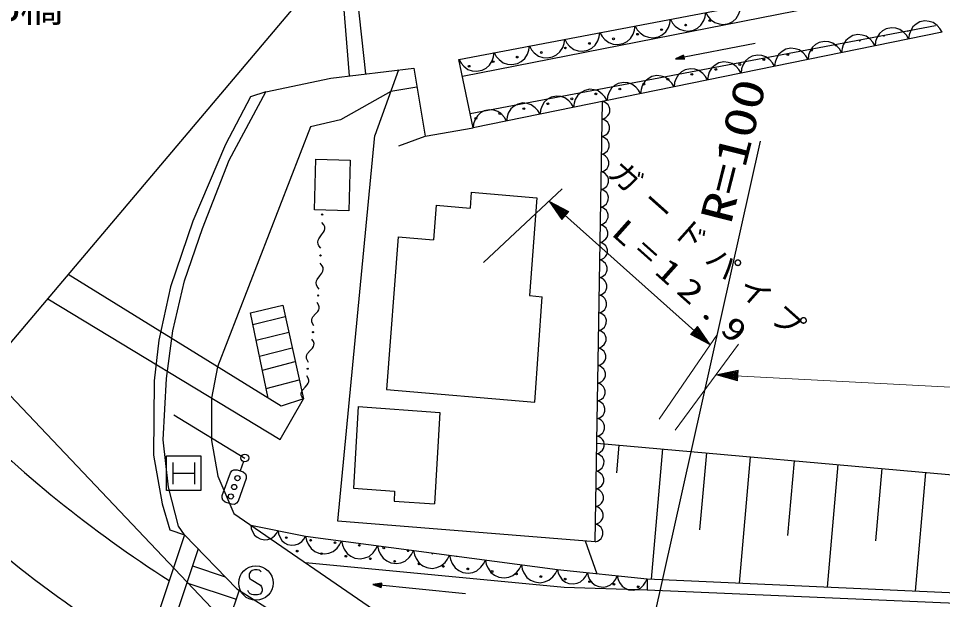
# Model space of a CAD drawing. Units: millimetres, scale not verified. Extents: x 40000 to 680000, y 20000 to 380000.
# Drawn here: x 89443 to 142794, y 285882 to 319416 of the extents above; entities that cross this region are included whole.
import ezdxf
from ezdxf.enums import TextEntityAlignment as Align

# ---------------------------------------------------------------- set-up
doc = ezdxf.new("R2010")
doc.units = ezdxf.units.MM
doc.header["$LTSCALE"] = 1000
doc.linetypes.add('CHAIN', pattern=[18.5, 12, -1.5, 3.5, -1.5])
for name, color, linetype, lineweight in [('M-BGD', 7, 'Continuous', 25), ('M-BGD-HTXT', 7, 'Continuous', 13), ('M-BMK', 2, 'CHAIN', 13), ('M-STR-HTXT', 7, 'Continuous', 13), ('M-STR-STRC', 7, 'Continuous', 25)]:
    doc.layers.add(name, color=color, linetype=linetype, lineweight=lineweight)
doc.styles.add('ＭＳ ゴシック', font='')
doc.styles.get('ＭＳ ゴシック').set_extended_font_data('MS Gothic')

# ---------------------------------------------------------------- blocks, each defined once
blk = doc.blocks.new('BUHIN5')
at = {"color": 7, "linetype": 'Continuous', "lineweight": 25}
for p, q in [((-748, 470), (470, 748)), ((139, -609), (-139, 609)), ((-470, -748), (748, -470))]:
    blk.add_line(p, q, dxfattribs=at)
blk.add_lwpolyline([(1197, -752), (-752, -1197), (-1197, 752), (752, 1197)], close=True, dxfattribs=at)

msp = doc.modelspace()

# ---------------------------------------------------------------- linework, layer by layer
at = {"layer": 'M-BGD'}
for p, q in [((81271, 291574), (121380, 339019)), ((108649, 323959), (109471, 316216)), ((108563, 316107), (107976, 323163)), ((114875, 317058), (141332, 322078)), ((141873, 321335), (115079, 316061)), ((115515, 313938), (142394, 319003)), ((142765, 318632), (115686, 313105)), ((131979, 317976), (127380, 317091)), ((115686, 313105), (114875, 317058)), ((107475, 315977), (112273, 316551)), ((111393, 316446), (110009, 312665)), ((112273, 316551), (112915, 312632)), ((103730, 315189), (107475, 315977)), ((112452, 315458), (110936, 315196)), ((102844, 314903), (101393, 312134)), ((101614, 311239), (103730, 315189)), ((103730, 315189), (102844, 314903)), ((110936, 315196), (108037, 313563)), ((122748, 289218), (123163, 314631)), ((108037, 313563), (106310, 313170)), ((106310, 313170), (100933, 299312)), ((107881, 290401), (110009, 312665)), ((112915, 312632), (115686, 313105)), ((101393, 312134), (99507, 307726)), ((111395, 312057), (112915, 312632)), ((122581, 268869), (132292, 312343)), ((100059, 307299), (101614, 311239)), ((106530, 308376), (106608, 311295)), ((106608, 311295), (108592, 311242)), ((108592, 311242), (108514, 308323)), ((115589, 309399), (115518, 308476)), ((115589, 309399), (119375, 309073)), ((119375, 309073), (118938, 303422)), ((108514, 308323), (106530, 308376)), ((113567, 308644), (113412, 306636)), ((113567, 308644), (115518, 308476)), ((99507, 307726), (98212, 303926)), ((99034, 304278), (100059, 307299)), ((111365, 306811), (110684, 298008)), ((111365, 306811), (113412, 306636)), ((104601, 297045), (92315, 304637)), ((98354, 301385), (99034, 304278)), ((98212, 303926), (97553, 300859)), ((91133, 303239), (104543, 295111)), ((118938, 303422), (119684, 303358)), ((119264, 297271), (119684, 303358)), ((102831, 302434), (104705, 302866)), ((104705, 302866), (105890, 297455)), ((103868, 297498), (102831, 302434)), ((102973, 301761), (104848, 302216)), ((97998, 298645), (98354, 301385)), ((103165, 300845), (105044, 301319)), ((97553, 300859), (97280, 298494)), ((103356, 299936), (105242, 300416)), ((100933, 299312), (100588, 297508)), ((103529, 299114), (105417, 299615)), ((97280, 298494), (97235, 294222)), ((97803, 295094), (97998, 298645)), ((103750, 298058), (105647, 298566)), ((110684, 298008), (119264, 297271)), ((100588, 297508), (100595, 295061)), ((104543, 295111), (105890, 297455)), ((105890, 297455), (104601, 297045)), ((109057, 297019), (108781, 292301)), ((109057, 297019), (113764, 296680)), ((113764, 296680), (113454, 291397)), ((98407, 296550), (102508, 294039)), ((98106, 292370), (97803, 295094)), ((100595, 295061), (100962, 292994)), ((122841, 294910), (165857, 291070)), ((124106, 294797), (123963, 293200)), ((126636, 294571), (125966, 287057)), ((97235, 294222), (97735, 291403)), ((129167, 294345), (128770, 289903)), ((131697, 294120), (131046, 286827)), ((102432, 293840), (102239, 293311)), ((134227, 293894), (133843, 289585)), ((136758, 293668), (136127, 286598)), ((139288, 293442), (138915, 289267)), ((100962, 292994), (101877, 290849)), ((141819, 293216), (141207, 286368)), ((98688, 290114), (98106, 292370)), ((108781, 292301), (111160, 292130)), ((111160, 292130), (111127, 291565)), ((97735, 291403), (98189, 289904)), ((111127, 291565), (113454, 291397)), ((101877, 290849), (110555, 284892)), ((122748, 289218), (107881, 290401)), ((98189, 289904), (99034, 289617)), ((99034, 289617), (98688, 290114)), ((102861, 290174), (106022, 289542)), ((99034, 289617), (102052, 286494)), ((106022, 289542), (120562, 287608)), ((122153, 289266), (122834, 287371)), ((106008, 288013), (120949, 286603)), ((120562, 287608), (125744, 287067)), ((125744, 287067), (177963, 284707)), ((125744, 287067), (125744, 286448)), ((115249, 286203), (109905, 286753)), ((120949, 286603), (125744, 286448)), ((102052, 286494), (107505, 283086)), ((125744, 286448), (158583, 285017))]:
    msp.add_line(p, q, dxfattribs=at)
for points in [[(129121, 319761), (129242, 319542), (129402, 319366), (129643, 319180), (129890, 319100), (130143, 319069), (130459, 319129), (130683, 319251), (130884, 319416), (131040, 319677), (131120, 319898), (131156, 320147)], [(127086, 319375), (127207, 319155), (127367, 318980), (127608, 318794), (127855, 318714), (128108, 318683), (128424, 318743), (128648, 318865), (128849, 319029), (129005, 319291), (129084, 319512), (129121, 319761)], [(125051, 318989), (125172, 318769), (125331, 318594), (125572, 318408), (125819, 318328), (126073, 318297), (126388, 318357), (126613, 318479), (126814, 318643), (126970, 318905), (127049, 319125), (127086, 319375)], [(142765, 318632), (142647, 318839), (142493, 319004), (142261, 319178), (142024, 319251), (141782, 319277), (141483, 319216), (141270, 319097), (141081, 318938), (140936, 318686), (140863, 318475), (140831, 318237)], [(120980, 318216), (121101, 317997), (121261, 317822), (121502, 317635), (121749, 317556), (122003, 317525), (122318, 317585), (122543, 317706), (122743, 317871), (122899, 318132), (122979, 318353), (123016, 318603)], [(123016, 318603), (123136, 318383), (123296, 318208), (123537, 318022), (123784, 317942), (124038, 317911), (124353, 317971), (124578, 318093), (124779, 318257), (124935, 318519), (125014, 318739), (125051, 318989)], [(140831, 318237), (140713, 318444), (140559, 318609), (140327, 318784), (140090, 318856), (139848, 318882), (139548, 318821), (139336, 318702), (139147, 318543), (139002, 318292), (138929, 318080), (138897, 317842)], [(118945, 317830), (119066, 317611), (119226, 317435), (119467, 317249), (119714, 317170), (119967, 317139), (120283, 317199), (120507, 317320), (120708, 317485), (120864, 317746), (120944, 317967), (120980, 318216)], [(136963, 317447), (136845, 317655), (136690, 317820), (136458, 317994), (136222, 318067), (135980, 318093), (135680, 318032), (135467, 317913), (135278, 317753), (135133, 317502), (135060, 317291), (135028, 317052)], [(138897, 317842), (138779, 318050), (138624, 318215), (138392, 318389), (138156, 318461), (137914, 318488), (137614, 318426), (137402, 318307), (137213, 318148), (137067, 317897), (136995, 317685), (136963, 317447)], [(114875, 317058), (114996, 316838), (115155, 316663), (115396, 316477), (115643, 316397), (115897, 316366), (116212, 316426), (116437, 316548), (116638, 316712), (116794, 316974), (116873, 317195), (116910, 317444)], [(116910, 317444), (117031, 317225), (117191, 317049), (117432, 316863), (117679, 316783), (117932, 316752), (118248, 316812), (118472, 316934), (118673, 317099), (118829, 317360), (118908, 317581), (118945, 317830)], [(135028, 317052), (134910, 317260), (134756, 317425), (134524, 317599), (134287, 317672), (134045, 317698), (133746, 317637), (133533, 317518), (133344, 317358), (133199, 317107), (133126, 316896), (133094, 316658)], [(127430, 317101), (127838, 317287), (127878, 317079), (127431, 317101)], [(127766, 317165), (127679, 317149), (127764, 317178), (127769, 317153), (127679, 317149)], [(131160, 316263), (131042, 316471), (130887, 316635), (130655, 316810), (130419, 316882), (130177, 316908), (129877, 316847), (129665, 316728), (129476, 316569), (129330, 316318), (129258, 316106), (129226, 315868)], [(133094, 316658), (132976, 316865), (132822, 317030), (132590, 317204), (132353, 317277), (132111, 317303), (131811, 317242), (131599, 317123), (131410, 316964), (131265, 316712), (131192, 316501), (131160, 316263)], [(129226, 315868), (129108, 316076), (128953, 316241), (128721, 316415), (128485, 316488), (128243, 316514), (127943, 316453), (127730, 316334), (127541, 316174), (127396, 315923), (127323, 315712), (127291, 315473)], [(127291, 315473), (127173, 315681), (127019, 315846), (126787, 316020), (126550, 316093), (126308, 316119), (126009, 316058), (125796, 315939), (125607, 315779), (125462, 315528), (125389, 315317), (125357, 315079)], [(123423, 314684), (123305, 314891), (123150, 315056), (122918, 315231), (122682, 315303), (122440, 315329), (122140, 315268), (121928, 315149), (121739, 314990), (121593, 314739), (121521, 314527), (121489, 314289)], [(125357, 315079), (125239, 315286), (125085, 315451), (124853, 315625), (124616, 315698), (124374, 315724), (124074, 315663), (123862, 315544), (123673, 315385), (123528, 315133), (123455, 314922), (123423, 314684)], [(121489, 314289), (121371, 314497), (121216, 314662), (120984, 314836), (120748, 314908), (120506, 314935), (120206, 314873), (119993, 314754), (119804, 314595), (119659, 314344), (119586, 314132), (119554, 313894)], [(119554, 313894), (119436, 314102), (119282, 314267), (119050, 314441), (118813, 314514), (118571, 314540), (118272, 314479), (118059, 314360), (117870, 314200), (117725, 313949), (117652, 313738), (117620, 313499)], [(123147, 313614), (123264, 313650), (123364, 313710), (123478, 313807), (123541, 313918), (123581, 314037), (123583, 314194), (123547, 314314), (123488, 314427), (123378, 314528), (123280, 314588), (123163, 314631)], [(117620, 313499), (117502, 313707), (117348, 313872), (117116, 314046), (116879, 314119), (116637, 314145), (116337, 314084), (116125, 313965), (115936, 313805), (115791, 313554), (115718, 313343), (115686, 313105)], [(123130, 312598), (123248, 312634), (123348, 312693), (123461, 312791), (123524, 312901), (123564, 313020), (123567, 313178), (123531, 313298), (123471, 313411), (123361, 313512), (123263, 313572), (123147, 313614)], [(123114, 311581), (123231, 311617), (123331, 311677), (123445, 311774), (123507, 311885), (123547, 312004), (123550, 312161), (123514, 312281), (123455, 312394), (123345, 312495), (123246, 312555), (123130, 312598)], [(123097, 310565), (123214, 310601), (123315, 310660), (123428, 310758), (123491, 310868), (123531, 310987), (123533, 311145), (123497, 311265), (123438, 311378), (123328, 311479), (123230, 311539), (123114, 311581)], [(123080, 309548), (123198, 309585), (123298, 309644), (123411, 309741), (123474, 309852), (123514, 309971), (123517, 310128), (123481, 310248), (123421, 310361), (123311, 310462), (123213, 310522), (123097, 310565)], [(123064, 308532), (123181, 308568), (123281, 308627), (123395, 308725), (123458, 308835), (123498, 308954), (123500, 309112), (123464, 309232), (123405, 309345), (123295, 309446), (123197, 309506), (123080, 309548)], [(123047, 307515), (123165, 307552), (123265, 307611), (123378, 307708), (123441, 307819), (123481, 307938), (123484, 308095), (123447, 308215), (123388, 308328), (123278, 308429), (123180, 308489), (123064, 308532)], [(106900, 306154), (106794, 306294), (106744, 306391), (106726, 306509), (106748, 306626), (106781, 306708), (106931, 306920), (107050, 307074), (107108, 307189), (107129, 307277), (107122, 307389), (107068, 307504), (106962, 307649)], [(123030, 306499), (123148, 306535), (123248, 306594), (123361, 306692), (123424, 306803), (123464, 306921), (123467, 307079), (123431, 307199), (123372, 307312), (123261, 307413), (123163, 307473), (123047, 307515)], [(123014, 305482), (123131, 305519), (123231, 305578), (123345, 305675), (123408, 305786), (123448, 305905), (123450, 306062), (123414, 306182), (123355, 306295), (123245, 306396), (123147, 306456), (123030, 306499)], [(106802, 303800), (106696, 303940), (106647, 304036), (106628, 304155), (106651, 304272), (106684, 304353), (106834, 304565), (106953, 304719), (107010, 304835), (107032, 304922), (107025, 305035), (106970, 305149), (106864, 305295)], [(122997, 304466), (123115, 304502), (123215, 304561), (123328, 304659), (123391, 304770), (123431, 304888), (123434, 305046), (123398, 305166), (123338, 305279), (123228, 305380), (123130, 305440), (123014, 305482)], [(122981, 303449), (123098, 303486), (123198, 303545), (123312, 303642), (123374, 303753), (123414, 303872), (123417, 304029), (123381, 304149), (123322, 304262), (123212, 304363), (123113, 304423), (122997, 304466)], [(122964, 302433), (123081, 302469), (123182, 302528), (123295, 302626), (123358, 302737), (123398, 302855), (123400, 303013), (123364, 303133), (123305, 303246), (123195, 303347), (123097, 303407), (122981, 303449)], [(106498, 301685), (106415, 301821), (106380, 301912), (106374, 302021), (106405, 302125), (106442, 302195), (106597, 302372), (106718, 302501), (106781, 302600), (106808, 302677), (106812, 302779), (106774, 302887), (106692, 303028)], [(122947, 301416), (123065, 301453), (123165, 301512), (123278, 301609), (123341, 301720), (123381, 301839), (123384, 301996), (123348, 302116), (123288, 302229), (123178, 302330), (123080, 302390), (122964, 302433)], [(106194, 299570), (106111, 299706), (106076, 299798), (106070, 299906), (106101, 300010), (106138, 300080), (106293, 300257), (106414, 300386), (106477, 300485), (106504, 300562), (106508, 300664), (106470, 300772), (106387, 300913)], [(122931, 300400), (123048, 300436), (123148, 300495), (123262, 300593), (123325, 300704), (123365, 300822), (123367, 300980), (123331, 301100), (123272, 301213), (123162, 301314), (123064, 301374), (122947, 301416)], [(122914, 299383), (123032, 299420), (123132, 299479), (123245, 299576), (123308, 299687), (123348, 299806), (123351, 299963), (123314, 300083), (123255, 300196), (123145, 300297), (123047, 300357), (122931, 300400)], [(122897, 298367), (123015, 298403), (123115, 298462), (123228, 298560), (123291, 298671), (123331, 298789), (123334, 298947), (123298, 299067), (123239, 299180), (123128, 299281), (123030, 299341), (122914, 299383)], [(105890, 297455), (105807, 297591), (105772, 297683), (105766, 297791), (105797, 297895), (105834, 297965), (105989, 298143), (106110, 298271), (106173, 298370), (106200, 298447), (106204, 298549), (106166, 298657), (106083, 298798)], [(122881, 297350), (122998, 297387), (123098, 297446), (123212, 297543), (123275, 297654), (123315, 297773), (123317, 297930), (123281, 298051), (123222, 298163), (123112, 298264), (123014, 298324), (122897, 298367)], [(122864, 296334), (122982, 296370), (123082, 296429), (123195, 296527), (123258, 296638), (123298, 296756), (123301, 296914), (123265, 297034), (123205, 297147), (123095, 297248), (122997, 297308), (122881, 297350)], [(122848, 295317), (122965, 295354), (123065, 295413), (123179, 295510), (123241, 295621), (123281, 295740), (123284, 295897), (123248, 296018), (123189, 296130), (123079, 296231), (122980, 296291), (122864, 296334)], [(122831, 294301), (122948, 294337), (123049, 294397), (123162, 294494), (123225, 294605), (123265, 294723), (123267, 294881), (123231, 295001), (123172, 295114), (123062, 295215), (122964, 295275), (122848, 295317)], [(122814, 293284), (122932, 293321), (123032, 293380), (123145, 293477), (123208, 293588), (123248, 293707), (123251, 293864), (123215, 293985), (123155, 294097), (123045, 294198), (122947, 294258), (122831, 294301)], [(122798, 292268), (122915, 292304), (123015, 292364), (123129, 292461), (123192, 292572), (123232, 292690), (123234, 292848), (123198, 292968), (123139, 293081), (123029, 293182), (122931, 293242), (122814, 293284)], [(122781, 291251), (122899, 291288), (122999, 291347), (123112, 291444), (123175, 291555), (123215, 291674), (123218, 291831), (123181, 291952), (123122, 292064), (123012, 292165), (122914, 292225), (122798, 292268)], [(122764, 290235), (122882, 290271), (122982, 290331), (123095, 290428), (123158, 290539), (123198, 290657), (123201, 290815), (123165, 290935), (123106, 291048), (122995, 291149), (122897, 291209), (122781, 291251)], [(122748, 289218), (122865, 289255), (122965, 289314), (123079, 289411), (123142, 289522), (123182, 289641), (123184, 289799), (123148, 289919), (123089, 290031), (122979, 290132), (122881, 290192), (122764, 290235)], [(102861, 290174), (102884, 289980), (102948, 289807), (103067, 289602), (103222, 289473), (103396, 289376), (103641, 289327), (103839, 289350), (104031, 289410), (104220, 289553), (104342, 289689), (104442, 289858)], [(104442, 289858), (104465, 289664), (104529, 289491), (104648, 289286), (104803, 289157), (104977, 289060), (105222, 289011), (105419, 289034), (105612, 289094), (105801, 289237), (105923, 289373), (106022, 289542)], [(106022, 289542), (106069, 289293), (106166, 289074), (106338, 288818), (106550, 288663), (106784, 288553), (107106, 288510), (107360, 288555), (107606, 288650), (107838, 288851), (107985, 289038), (108100, 289266)], [(108100, 289266), (108146, 289016), (108243, 288797), (108416, 288542), (108628, 288387), (108861, 288277), (109183, 288234), (109438, 288279), (109683, 288373), (109916, 288575), (110062, 288762), (110177, 288989)], [(110177, 288989), (110223, 288740), (110321, 288521), (110493, 288266), (110705, 288111), (110938, 288000), (111260, 287958), (111515, 288003), (111760, 288097), (111993, 288299), (112139, 288485), (112254, 288713)], [(112254, 288713), (112300, 288464), (112398, 288245), (112570, 287989), (112782, 287834), (113016, 287724), (113337, 287681), (113592, 287727), (113837, 287821), (114070, 288023), (114216, 288209), (114331, 288437)], [(114331, 288437), (114377, 288188), (114475, 287969), (114647, 287713), (114859, 287558), (115093, 287448), (115415, 287405), (115669, 287451), (115914, 287545), (116147, 287746), (116293, 287933), (116408, 288161)], [(116408, 288161), (116454, 287912), (116552, 287692), (116724, 287437), (116936, 287282), (117170, 287172), (117492, 287129), (117746, 287174), (117991, 287269), (118224, 287470), (118371, 287657), (118485, 287885)], [(103461, 287478), (103406, 287538), (103331, 287573), (103226, 287593), (103071, 287593), (102941, 287558), (102831, 287483), (102766, 287373), (102761, 287258), (102766, 287183), (102806, 287083), (102876, 287028), (103421, 286713), (103481, 286623), (103521, 286498), (103511, 286378), (103476, 286283), (103406, 286193), (103251, 286148), (103021, 286148), (102921, 286163), (102826, 286208), (102746, 286283), (102676, 286398)], [(118485, 287885), (118531, 287635), (118629, 287416), (118801, 287161), (119013, 287006), (119247, 286895), (119569, 286853), (119823, 286898), (120068, 286992), (120301, 287194), (120448, 287381), (120562, 287608)], [(120562, 287608), (120607, 287403), (120693, 287224), (120841, 287016), (121020, 286893), (121216, 286807), (121484, 286779), (121694, 286822), (121895, 286906), (122083, 287078), (122200, 287236), (122290, 287428)], [(122290, 287428), (122334, 287222), (122420, 287043), (122568, 286836), (122748, 286712), (122944, 286626), (123211, 286598), (123421, 286642), (123622, 286726), (123810, 286898), (123927, 287056), (124017, 287247)], [(124017, 287247), (124061, 287042), (124147, 286863), (124296, 286655), (124475, 286532), (124671, 286446), (124939, 286418), (125148, 286461), (125349, 286545), (125538, 286718), (125654, 286876), (125744, 287067)], [(109956, 286748), (110401, 286809), (110379, 286597), (109957, 286747)], [(110297, 286712), (110208, 286722), (110298, 286725), (110295, 286700), (110208, 286722)]]:
    msp.add_lwpolyline(points, dxfattribs=at)
for points in [[(127380, 317091), (127894, 317063), (127847, 317308)], [(127480, 317110), (127823, 317266), (127856, 317094)], [(127529, 317120), (127809, 317244), (127834, 317109)], [(127580, 317130), (127794, 317222), (127813, 317123)], [(127629, 317139), (127779, 317200), (127791, 317138)], [(102415, 293247), (102542, 293137), (102589, 293024), (102594, 292862), (102118, 291559), (102039, 291452), (101906, 291373), (101733, 291380), (101381, 291509), (101244, 291615), (101198, 291752), (101202, 291894), (101678, 293197), (101769, 293315), (101878, 293372), (102063, 293376)], [(109905, 286753), (110389, 286577), (110415, 286826)], [(110007, 286742), (110380, 286792), (110362, 286618)], [(110057, 286737), (110360, 286775), (110345, 286638)], [(110108, 286732), (110339, 286758), (110329, 286659)], [(110157, 286727), (110318, 286742), (110312, 286679)]]:
    msp.add_lwpolyline(points, close=True, dxfattribs=at)
for centre, radius in [((127964, 319033), 49.8), ((129354, 319296), 49.8), ((125185, 318505), 49.8), ((126575, 318769), 49.8), ((122407, 317978), 49.8), ((123796, 318242), 49.8), ((119628, 317451), 49.8), ((121017, 317714), 49.8), ((116849, 316924), 49.8), ((118238, 317187), 49.8), ((132476, 317042), 49.8), ((133862, 317325), 49.8), ((115459, 316660), 49.8), ((129705, 316476), 49.8), ((131090, 316759), 49.8), ((126933, 315911), 49.8), ((128319, 316193), 49.8), ((124162, 315345), 49.8), ((125548, 315628), 49.8), ((121391, 314779), 49.8), ((122776, 315062), 49.8), ((118620, 314214), 49.8), ((120005, 314496), 49.8), ((117234, 313931), 49.8), ((115848, 313648), 49.8), ((106980, 308097), 35.3), ((106883, 305742), 35.3), ((106749, 303430), 32), ((106445, 301315), 32), ((106141, 299200), 32), ((102509, 294051), 225), ((102084, 292889), 150), ((101897, 292375), 150), ((101698, 291832), 150), ((104906, 289452), 49.8), ((106312, 289305), 49.8), ((107719, 289158), 49.8), ((105536, 288676), 49.8), ((109126, 289012), 49.8), ((110532, 288865), 49.8), ((106942, 288529), 49.8), ((108349, 288382), 49.8), ((109755, 288235), 49.8), ((111162, 288088), 49.8), ((103151, 286833), 995), ((112568, 287941), 49.8), ((113975, 287794), 49.8), ((115382, 287647), 49.8), ((116788, 287500), 49.8), ((118195, 287353), 49.8), ((119601, 287206), 49.8), ((121008, 287059), 49.8), ((122414, 286912), 49.8), ((123821, 286765), 49.8), ((125228, 286618), 49.8)]:
    msp.add_circle(centre, radius, dxfattribs=at)
for centre, start, end in [((140790, 318739), 238.7046, 322.6399), ((138019, 318173), 184.1695, 17.1749), ((139404, 318456), 209.0412, 352.3032), ((135247, 317607), 114.7364, 86.6081), ((136633, 317890), 157.877, 43.4674), ((111939, 288718), 123.9962, 40.8545), ((113345, 288571), 175.3263, 349.5244), ((114752, 288424), 230.5668, 294.2839)]:
    msp.add_arc(centre, 49.8, start, end, dxfattribs=at)
at = {"layer": 'M-BGD-HTXT'}
for p, q in [((116299, 305338), (120829, 309577)), ((120084, 308879), (129381, 300582)), ((129796, 301190), (126443, 296285)), ((127367, 295655), (131022, 300610)), ((129727, 298854), (200435, 295139))]:
    msp.add_line(p, q, dxfattribs=at)
for points in [[(120084, 308879), (120809, 307814), (121225, 308280)], [(120275, 308709), (121104, 308262), (120813, 307936)], [(120369, 308625), (121038, 308258), (120809, 308002)], [(120464, 308540), (120972, 308255), (120805, 308068)], [(120557, 308457), (120906, 308251), (120801, 308134)], [(129381, 300582), (128656, 301648), (128240, 301181)], [(129190, 300753), (128361, 301199), (128652, 301526)], [(129096, 300836), (128427, 301203), (128656, 301459)], [(129001, 300921), (128493, 301207), (128660, 301393)], [(128908, 301005), (128559, 301211), (128663, 301327)], [(129727, 298854), (130965, 298495), (130988, 299120)], [(129983, 298845), (130907, 299029), (130890, 298592)], [(130108, 298840), (130858, 298984), (130845, 298640)], [(130236, 298835), (130809, 298939), (130800, 298689)], [(130361, 298831), (130761, 298894), (130755, 298738)]]:
    msp.add_lwpolyline(points, close=True, dxfattribs=at)
for points in [[(120180, 308794), (121170, 308266), (120817, 307870), (120182, 308792)], [(120819, 308224), (120653, 308372), (120839, 308247), (120798, 308200), (120653, 308372)], [(129285, 300667), (128295, 301196), (128648, 301592), (129283, 300670)], [(128646, 301238), (128812, 301090), (128626, 301214), (128667, 301261), (128812, 301090)], [(129855, 298849), (130955, 299074), (130935, 298543), (129858, 298849)], [(130711, 298817), (130489, 298826), (130712, 298849), (130710, 298786), (130489, 298826)]]:
    msp.add_lwpolyline(points, dxfattribs=at)
at = {"layer": 'M-BMK'}
msp.add_arc((146627, 365935), 100000, 229.27197, 256.08667, dxfattribs=at)
at = {"layer": 'M-STR-HTXT'}
msp.add_lwpolyline([(104458, 281332), (84709, 302113), (61234, 302113)], dxfattribs=at)
at = {"layer": 'M-STR-STRC'}
for p, q in [((99034, 289617), (92150, 269133)), ((99817, 288807), (93238, 269232)), ((99488, 287828), (101375, 287194)), ((99159, 286850), (102002, 285894)), ((102178, 286415), (96502, 269529))]:
    msp.add_line(p, q, dxfattribs=at)
for centre, end in [((137344, 348174), 237.36059), ((134489, 344797), 238.68196)]:
    msp.add_arc(centre, 72676, 224.83199, end, dxfattribs=at)

# ---------------------------------------------------------------- block references
at = {"layer": 'M-BGD', "rotation": 257.1419}
msp.add_blockref('BUHIN5', (98980, 293169), dxfattribs=at)

# ---------------------------------------------------------------- texts
at = {"layer": 'M-BGD-HTXT', "style": 'ＭＳ ゴシック', "width": 1.35}
msp.add_text('R=100', height=1833, rotation=75.8, dxfattribs=at).set_placement((131103, 307347), align=Align.BOTTOM_LEFT)
at = {"layer": 'M-BGD-HTXT', "char_height": 1320, "attachment_point": 7, "rotation": 318.3, "style": 'ＭＳ ゴシック'}
for s, insert in [('\\T1.39;ガードパイプ', (123342, 310335)), ('\\T1.39;\\W1.35;L=12.9', (123577, 306959))]:
    msp.add_mtext(s, dxfattribs=dict(at, insert=insert))
at = {"layer": 'M-STR-HTXT', "style": 'ＭＳ ゴシック'}
msp.add_text('橋名\u3000\u3000\u3000\u3000欽明路1号B橋', height=1833, dxfattribs=at).set_placement((62034, 318687), align=Align.BOTTOM_LEFT)

doc.saveas('drawing.dxf')
